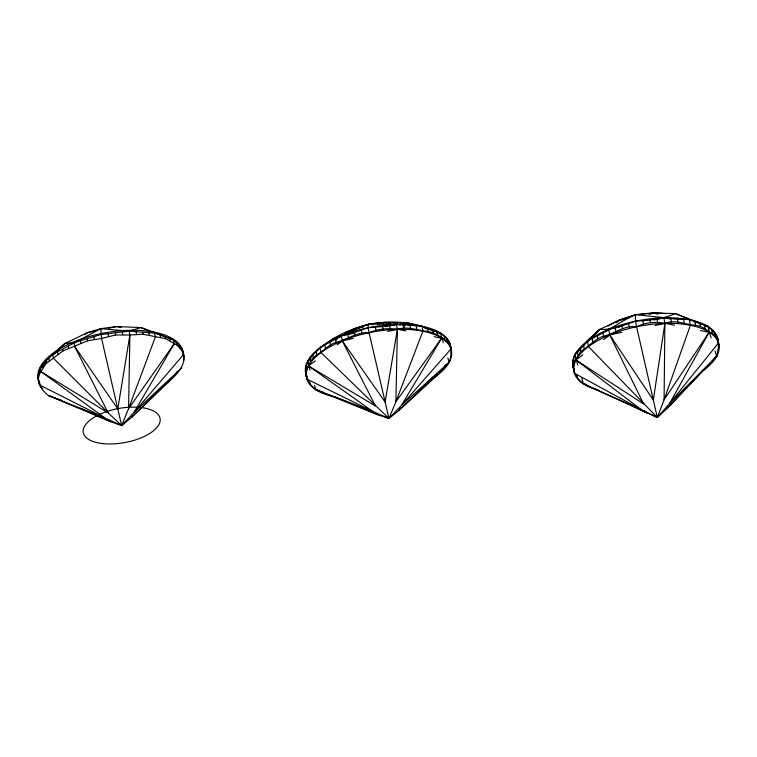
<?xml version="1.0" encoding="UTF-8"?>
<svg xmlns="http://www.w3.org/2000/svg" width="757" height="757" viewBox="0 0 757 757"><rect width="100%" height="100%" fill="white"/><g stroke="black" fill="none" stroke-linecap="round" stroke-linejoin="round"><path stroke-width="1.14" d="M306.093 374.942C304.04 365.574 309.206 357.55 316.199 351.712C343.725 325.765 385.578 315.66 421.971 326.22C431.641 330.393 443.328 331.755 448.92 341.833C451.986 348.05 451.626 355.648 449.327 362.101L436.912 375.548L398.693 410.635L388.947 418.498L378.282 414.902L316.208 389.969C309.831 384.764 304.437 377.573 305.648 368.905M718.242 345.05C719.67 337.035 713.359 331.329 708.126 326.399L675.471 313.587L653.575 313.038L635.397 314.675L619.349 320.192L599.601 329.437L587.423 340.83L575.008 354.276C570.097 365.082 574.355 377.204 583.685 384.036L657.341 417.504L666.898 408.657L716.803 356.159L718.866 344.832L717.418 337.234L715.318 336.193M182.759 350.784C187.745 363.369 177.753 373.39 169.388 381.254L131.377 417.523L121.669 425.538L110.976 421.791L48.685 395.674C42.25 390.83 37.462 383.931 38.314 375.623C40.499 361.108 56.094 353.585 64.988 343.441L87.434 332.664L100.813 328.652L116.663 326.56L140.887 327.554L173.467 339.95L181.585 348.589L183.535 354.721M716.292 335.304L718.488 343.025L669.718 403.33L657.341 417.504L588.482 346.611L587.423 340.83C604.077 333.392 618.81 322.331 635.397 314.675L663.832 317.609L664.892 323.4L664.088 399.781L657.341 417.504L640.867 409.367L574.393 373.201L572.898 365.328M181.585 348.589L183.478 354.664L134.197 412.196L121.669 425.538L108.166 412.915L53.473 358.25L52.763 354.371L100.813 328.652L129.173 331.159L129.882 335.039L128.576 408.648L121.669 425.538L105.346 418.233L48.685 395.674L55.753 398.182M328.387 342.609L332.702 338.786L341.341 335.834L368.536 323.996L396.488 324.308L397.406 329.333L395.883 401.759L388.947 418.498L372.662 411.354L306.916 379.134L305.525 371.857M38.607 380.856L38.314 375.623M451.304 353.973L451.437 351.059L450.074 343.943M368.536 323.996L368.157 327.686L369.085 332.711L388.947 418.498L401.513 405.307L451.002 348.968L448.92 341.833M716.917 338.691C715.346 335.559 712.763 332.834 709.186 332.191C705.486 328.51 700.783 325.917 695.569 325.245C685.397 324.942 675.31 319.028 664.892 323.4L653.319 400.075L657.341 417.504M182.002 350.832L177.327 345.391L165.603 338.691L143.045 334.225L129.882 335.039L117.799 408.941L121.669 425.538M449.488 344.918C444.662 337.972 436.259 333.591 428.14 331.471C417.94 330.639 407.843 325.879 397.406 329.333L385.105 402.052L342.259 340.858L341.341 335.834L354.513 332.418L368.157 327.686L382.626 326.541L408.61 322.908L415.262 325.018M38.626 377.327L39.449 374.261L45.798 363.786L62.982 350.945L87.49 340.839L101.561 338.417L115.603 334.973L129.882 335.039M306.102 371.337C308.392 365.252 311.241 358.742 316.757 354.796C323.712 351.475 328.273 344.435 336.089 342.457C347.141 339.458 356.954 331.85 369.085 332.711C378.017 329.04 387.868 327.819 397.406 329.333M573.522 368.716C572.926 362.149 577.657 356.897 580.685 351.466C588.7 346.914 594.444 339.164 603.518 336.231C614.693 333.78 624.222 324.99 636.571 326.778C645.352 322.605 655.373 321.375 664.892 323.4M593.015 336.08L599.563 329.465L587.423 340.83L599.563 329.465C612.072 329.882 624.052 325.538 635.502 320.987C649.118 320.779 662.839 318.905 675.471 313.587L694.945 321.848L708.126 326.399L709.186 332.191L669.718 403.33L716.803 356.159L666.898 408.657L668.1 406.623M65.036 343.423L52.763 354.371L65.026 343.413L74.025 342.675L100.842 334.528L129.173 331.159L140.887 327.554L173.467 339.95L174.186 343.829L134.197 412.196L181.803 367.798L131.377 417.523L132.664 415.631M424.138 327.828L440.782 333.099L441.71 338.124L401.513 405.307L449.327 362.101L398.693 410.635L400.727 407.824M709.186 332.191L664.088 399.781L690.375 325.302L689.315 319.52L677.458 319.322L663.832 317.609M174.186 343.829L128.576 408.648L155.365 336.95L154.655 333.061L129.173 331.159M441.71 338.124L395.883 401.759L422.898 331.244L421.971 326.22L396.488 324.308M588.927 340.215L575.008 354.276L576.068 360.067L640.867 409.367L583.685 384.036L586.438 384.641M38.191 378.614L39.383 384.84L105.346 418.233L41.067 371.706L40.348 367.817L46.915 361.316M54.315 354.002L56.775 351.57M60.882 347.501L64.988 343.441M311.118 357.919L307.664 360.975L308.591 366L372.662 411.354L316.208 389.969L318.99 390.801M577.023 352.743L575.216 354.172L578.055 352.09M84.614 334.764L87.434 332.664L95.297 331.017M349.507 332.692L354.957 328.623L362.963 326.948M616.614 322.227L619.349 320.192L625.045 319M309.736 359.329L307.844 360.72L308.496 362.915M335.237 340.555L337.13 339.164M339.013 337.773L341.852 335.692L353.349 333.326M349.781 332.588L355.27 328.547L363.275 326.91M315.366 360.805L308.752 365.678L310.048 370.05M337.092 344.813L342.76 340.641L353.112 338.511M444.435 365.877L449.156 362.395L447.86 358.023M616.964 322.122L619.718 320.107L625.414 318.934M605.439 331.916L609.215 329.134L619.567 327.015M582.852 354.872L576.238 359.745L577.856 365.215M603.632 339.581L610.237 334.708L621.743 332.351M713.804 358.553L716.642 356.471L715.024 350.993M388.947 418.498L320.996 352.554L320.079 347.529L341.341 335.834M166.531 382.654L169.388 381.254M432.105 377.677L436.912 375.548L436.543 373.542M702.449 370.343L704.398 369.605M40.348 367.817L42.524 367.117M108.79 328.207L116.663 326.56L121.129 327.45M377.838 323.845L384.707 322.406L390.394 323.542M649.014 313.994L653.575 313.038L658.155 313.947M378.122 323.854L384.982 322.454L390.621 323.608M385.55 326.721L387.849 326.248M390.158 325.775L397.056 324.356L400.444 325.056M387.612 331.434L397.964 329.314L405.875 330.932M649.336 314.023L653.887 313.086L657.303 313.786M654.076 319.937L664.428 317.808L670.077 318.962M655.098 325.501L665.45 323.381L674.487 325.226M705.789 326.475L708.126 326.399M706.234 326.362L708.495 326.825L709.139 329.011M700.48 330.544L709.517 332.389L711.135 337.868M402.705 325.519L404.967 325.974M436.609 332.446L441.123 333.373M434.121 336.704L442.031 338.322L443.328 342.703M586.751 384.509L583.363 383.818L581.745 378.349M319.265 390.442L315.877 389.751L314.581 385.37M319.918 391.076L323.23 392.221M56.851 398.579L61.904 400.453M335.02 396.857L338.265 398.21M340.432 399.109L378.282 414.902L376.589 413.36M80.223 408.184L110.976 421.791L109.339 420.211M631.83 405.582L646.497 412.915L644.179 410.408M308.591 366L375.481 406.026L342.259 340.858M41.067 371.706L108.166 412.915L74.735 346.564L74.025 342.675M576.068 360.067L643.687 404.049L609.745 334.916L608.685 329.134M74.735 346.564L117.799 408.941L101.561 338.417L100.813 328.652M609.745 334.916L653.319 400.075L636.571 326.778L635.502 320.987L635.397 314.675M38.673 380.951L39.78 383.799M305.989 374.109L307.105 377.024M573.333 367.41L574.09 369.435M718.488 343.025L718.866 344.832M451.002 348.968L451.437 351.059M183.478 354.664L183.951 356.973M718.393 345.911L718.715 347.643M714.353 332.834L714.826 335.427M711.627 329.853L712.242 333.25M704.417 325.311L705.041 328.708M700.007 323.788L700.48 326.381M694.945 321.848L695.569 325.245M683.647 319.605L684.271 323.002M677.458 319.322L677.931 321.914M670.834 318.65L671.45 322.047M657.038 319.028L657.663 322.416M650.008 320.069L650.49 322.652M642.807 320.722L643.431 324.11M628.688 323.674L629.304 327.062M621.894 325.936L622.377 328.529M615.204 327.762L615.829 331.159M602.903 332.843L603.518 336.231M597.396 336.042L597.869 338.634M592.229 338.71L592.854 342.098M583.571 345.173L584.186 348.57M580.203 348.882L580.685 351.466M577.345 351.92L577.969 355.317M577.08 375.51L577.392 377.232M573.74 358.723L574.364 362.12M573.04 362.423L573.513 365.016M446.971 339.306L447.415 341.748M444.255 336.392L444.813 339.477M437.044 331.85L437.612 334.935M432.625 330.27L433.07 332.711M427.573 328.387L428.14 331.471M416.274 326.144L416.842 329.229M410.076 325.803L410.521 328.235M403.462 325.188L404.02 328.273M389.666 325.557L390.233 328.652M382.626 326.541L383.07 328.983M375.434 327.261L376.002 330.345M361.307 330.203L361.874 333.298M354.513 332.418L354.957 334.859M347.832 334.301L348.4 337.385M335.521 339.373L336.089 342.457M330.014 342.524L330.459 344.965M324.857 345.239L325.425 348.324M316.199 351.712L316.757 354.796M312.821 355.355L313.266 357.796M309.973 358.458L310.54 361.543M309.689 381.935L309.982 383.562M306.367 365.262L306.935 368.347M183.516 358.25L183.828 359.954M179.627 346.025L179.948 347.737M176.92 343.139L177.327 345.391M176.343 371.791L176.655 373.494M169.71 338.597L170.126 340.849M165.281 336.988L165.603 338.691M160.238 335.133L160.654 337.385M148.94 332.891L149.356 335.143M142.732 332.512L143.045 334.225M136.128 331.935L136.534 334.187M122.331 332.314L122.748 334.566M115.291 333.26L115.603 334.973M108.1 334.007L108.516 336.259M93.972 336.96L94.388 339.212M87.169 339.136L87.49 340.839M80.497 341.047L80.914 343.3M68.187 346.129L68.603 348.371M62.67 349.242L62.982 350.945M57.523 351.986L57.939 354.238M48.864 358.458L49.271 360.711M45.486 362.073L45.798 363.786M42.638 365.205L43.045 367.457M42.193 387.839L42.506 389.543M39.033 372.009L39.449 374.261M40.14 384.745L40.556 386.997M574.308 369.899A73.703 32.655 -10.4 0 1 639.551 320.41A73.703 32.655 -10.4 0 1 718.052 343.555M306.935 376.456A73.703 32.655 -10.4 0 1 369.605 327.459A73.703 32.655 -10.4 0 1 450.756 347.728M334.528 396.744A73.703 32.655 -10.4 0 1 323.835 350.529A73.703 32.655 -10.4 0 1 429.285 332.777A73.703 32.655 -10.4 0 1 428.689 380.894M342.93 335.436A39.657 17.572 -10.4 0 1 397.539 323.324M598.021 389.893A73.703 32.655 -10.4 0 1 591.605 344.407A73.703 32.655 -10.4 0 1 693.554 325.993A73.703 32.655 -10.4 0 1 702.401 371.044M608.174 326.106A45.619 20.212 -10.4 0 1 631.622 316.208M639.031 314.6A45.619 20.212 -10.4 0 1 665.658 313.672M39.837 383.099A73.703 32.655 -10.4 0 1 102.98 333.222A73.703 32.655 -10.4 0 1 183.26 355.241M103.378 443.659A39.061 17.307 -10.4 0 0 160.2 419.378A39.061 17.307 -10.4 0 0 101.438 413.577A39.061 17.307 -10.4 0 0 103.378 443.659"/></g></svg>
